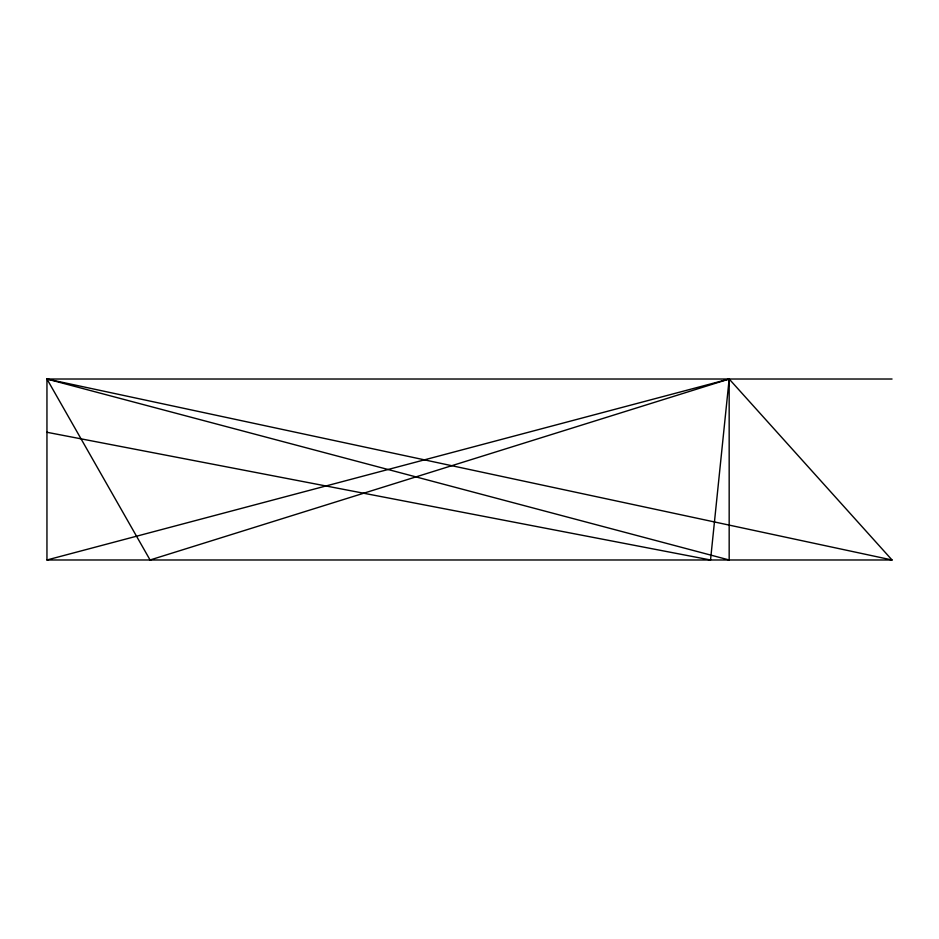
<?xml version="1.0" encoding="UTF-8"?>
<svg xmlns="http://www.w3.org/2000/svg" width="939" height="939" viewBox="0 0 939 939"><rect width="100%" height="100%" fill="white"/><g stroke="black" fill="none" stroke-linecap="round" stroke-linejoin="round"><path stroke-width="1.41" d="M892.05 379.016L46.95 379.016L46.95 559.984L729.169 379.016L710.53 559.984L46.95 432.28M729.169 379.016L150.076 559.984L46.95 379.016L892.05 559.984L729.169 379.016L729.169 559.984L46.95 379.016M46.95 559.984L892.05 559.984"/></g></svg>
